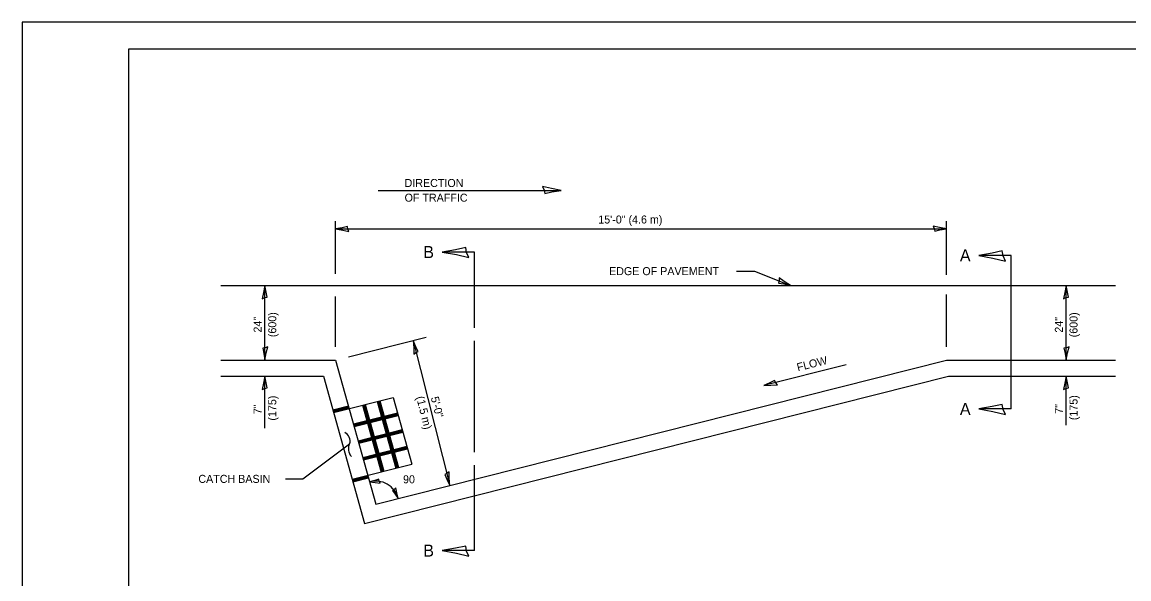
# Model space of a CAD drawing. Extents: x 99656 to 100336, y 99975 to 100415.
# Drawn here: x 99656 to 100070.9, y 100206.6 to 100415.2 of the extents above; entities that cross this region are included whole.
import ezdxf

# ---------------------------------------------------------------- set-up
doc = ezdxf.new("R2010")
doc.units = 0
for name, color, linetype in [('Design_PR_Back of Gutter or Curb line', 7, 'Continuous'), ('Design_PR_Roadway Dimensions', 7, 'Continuous'), ('Design_PR_Roadway Notes', 7, 'Continuous'), ('Level 43', 7, 'Continuous'), ('Level 52', 7, 'Continuous'), ('Sheets_50 Reference Boundary', 7, 'Continuous'), ('Sheets_General Details', 7, 'Continuous'), ('Sheets_Printer Plotting Border', 7, 'Continuous')]:
    doc.layers.add(name, color=color, linetype=linetype)

msp = doc.modelspace()

# ---------------------------------------------------------------- linework, layer by layer
at = {"layer": 'Design_PR_Back of Gutter or Curb line'}
for p, q in [((99730.5, 100316.6), (100065.83, 100316.6)), ((99730.5, 100288.6), (99773.5, 100288.6)), ((99773.5, 100288.6), (99788.5, 100234.6)), ((99788.5, 100234.6), (100002.5, 100288.6)), ((100002.5, 100288.6), (100065.83, 100288.6)), ((99730.5, 100282.6), (99768.94, 100282.6)), ((99768.94, 100282.6), (99784.29, 100227.35)), ((99784.29, 100227.35), (100003.25, 100282.6)), ((100003.25, 100282.6), (100065.83, 100282.6))]:
    msp.add_line(p, q, dxfattribs=at)
at = {"layer": 'Design_PR_Roadway Notes'}
for p, q in [((99789.4, 100352.2), (99858.09, 100352.2)), ((99825.59, 100329.09), (99813.43, 100329.09)), ((99825.59, 100300.68), (99825.59, 100329.09)), ((100026.72, 100327.81), (100014.56, 100327.81)), ((100026.72, 100270.29), (100026.72, 100327.81)), ((99923.73, 100321.93), (99930.49, 100321.93)), ((99930.49, 100321.93), (99943.99, 100316.6)), ((99825.59, 100254.09), (99825.59, 100295.81)), ((99964.9, 100286.86), (99933.98, 100279.06)), ((100026.72, 100270.29), (100014.56, 100270.29)), ((99761.23, 100244.08), (99778.75, 100257.28)), ((99825.59, 100217.22), (99825.59, 100249.23)), ((99754.7, 100244.08), (99761.23, 100244.08)), ((99825.59, 100217.22), (99813.43, 100217.22))]:
    msp.add_line(p, q, dxfattribs=at)
for points in [[(99851.1, 100353.67), (99851.67, 100352.32), (99851.89, 100351.03), (99854.6, 100351.6), (99858.1, 100352.2), (99854.36, 100352.88)], [(99823.42, 100327), (99822.61, 100328.92), (99822.3, 100330.76), (99818.43, 100329.96), (99813.43, 100329.09), (99818.76, 100328.12)], [(100024.56, 100325.72), (100023.75, 100327.64), (100023.43, 100329.49), (100019.56, 100328.68), (100014.56, 100327.81), (100019.9, 100326.84)], [(99939.72, 100319.41), (99939.75, 100318.36), (99939.55, 100317.45), (99941.5, 100317.12), (99943.99, 100316.6), (99941.68, 100318.03)], [(99939.09, 100279.27), (99938.46, 100280.11), (99938.08, 100280.96), (99936.3, 100280.1), (99933.98, 100279.06), (99936.69, 100279.25)], [(100024.56, 100268.2), (100023.75, 100270.12), (100023.43, 100271.96), (100019.56, 100271.16), (100014.56, 100270.29), (100019.9, 100269.32)], [(99823.42, 100215.12), (99822.61, 100217.05), (99822.3, 100218.89), (99818.43, 100218.08), (99813.43, 100217.22), (99818.76, 100216.25)]]:
    msp.add_lwpolyline(points, close=True, dxfattribs=at)
for centre, radius, start, end in [((99775.5, 100258.34), 3.41, 341.8026, 65.9888), ((99782.56, 100255.35), 4.27, 153.1652, 222.1679)]:
    msp.add_arc(centre, radius, start, end, dxfattribs=at)
at = {"layer": 'Level 43'}
for p, q in [((99773.5, 100320.93), (99773.5, 100340.64)), ((99773.5, 100337.78), (100002.5, 100337.78)), ((100002.5, 100320.52), (100002.5, 100340.64)), ((99746.99, 100288.6), (99746.99, 100316.6)), ((100047.38, 100288.6), (100047.38, 100316.6)), ((99773.5, 100293.6), (99773.5, 100312.42)), ((100002.5, 100293.6), (100002.5, 100313.23)), ((99778.35, 100289.83), (99807.41, 100297.15)), ((99802.57, 100295.94), (99816.27, 100241.61)), ((99746.99, 100263.03), (99746.99, 100282.6)), ((100047.38, 100264.2), (100047.38, 100282.6))]:
    msp.add_line(p, q, dxfattribs=at)
for points in [[(99778.5, 100336.73), (99778.09, 100337.69), (99777.94, 100338.62), (99776, 100338.21), (99773.5, 100337.78), (99776.17, 100337.29)], [(99997.5, 100338.83), (99997.91, 100337.87), (99998.07, 100336.94), (100000, 100337.35), (100002.5, 100337.78), (99999.84, 100338.27)], [(99745.95, 100311.6), (99746.91, 100312.01), (99747.83, 100312.17), (99747.43, 100314.1), (99746.99, 100316.6), (99746.51, 100313.93)], [(100046.34, 100311.6), (100047.3, 100312.01), (100048.22, 100312.17), (100047.82, 100314.1), (100047.38, 100316.6), (100046.9, 100313.93)], [(99802.77, 100290.83), (99803.61, 100291.46), (99804.46, 100291.84), (99803.6, 100293.62), (99802.57, 100295.94), (99802.75, 100293.23)], [(99748.04, 100293.6), (99747.08, 100293.2), (99746.16, 100293.04), (99746.56, 100291.1), (99746.99, 100288.6), (99747.48, 100291.27)], [(100048.43, 100293.6), (100047.47, 100293.2), (100046.55, 100293.04), (100046.95, 100291.1), (100047.38, 100288.6), (100047.87, 100291.27)], [(99745.95, 100277.61), (99746.91, 100278.01), (99747.83, 100278.17), (99747.43, 100280.1), (99746.99, 100282.6), (99746.51, 100279.94)], [(100046.34, 100277.61), (100047.3, 100278.01), (100048.22, 100278.17), (100047.82, 100280.1), (100047.38, 100282.6), (100046.9, 100279.94)], [(99816.06, 100246.71), (99815.23, 100246.08), (99814.37, 100245.7), (99815.24, 100243.92), (99816.27, 100241.61), (99816.09, 100244.31)], [(99790.24, 100242.5), (99789.85, 100243.24), (99789.65, 100243.96), (99788.14, 100243.49), (99786.18, 100242.95), (99788.34, 100242.77)], [(99796.03, 100240.72), (99795.46, 100240.1), (99794.84, 100239.69), (99795.77, 100238.41), (99796.9, 100236.72), (99796.38, 100238.83)]]:
    msp.add_lwpolyline(points, close=True, dxfattribs=at)
msp.add_arc((99788.5, 100234.6), 8.66, 14.162, 105.5241, dxfattribs=at)
at = {"layer": 'Level 52'}
for p, q in [((99772.72, 100268.98), (99795.05, 100274.61)), ((99795.05, 100274.61), (99802.01, 100249.56)), ((99772.48, 100269.94), (99778.28, 100271.41)), ((99772.49, 100269.91), (99778.29, 100271.37)), ((99772.5, 100269.87), (99778.3, 100271.33)), ((99772.51, 100269.83), (99778.31, 100271.29)), ((99772.52, 100269.79), (99778.32, 100271.25)), ((99772.53, 100269.75), (99778.33, 100271.22)), ((99772.54, 100269.72), (99778.34, 100271.18)), ((99772.55, 100269.67), (99778.34, 100271.14)), ((99772.56, 100269.64), (99778.36, 100271.1)), ((99772.57, 100269.6), (99778.37, 100271.06)), ((99772.58, 100269.56), (99778.37, 100271.02)), ((99772.59, 100269.52), (99778.39, 100270.98)), ((99772.6, 100269.48), (99778.4, 100270.95)), ((99772.61, 100269.44), (99778.4, 100270.9)), ((99772.62, 100269.4), (99778.42, 100270.87)), ((99772.63, 100269.36), (99778.42, 100270.83)), ((99772.64, 100269.33), (99778.43, 100270.79)), ((99772.64, 100269.28), (99778.45, 100270.75)), ((99772.66, 100269.25), (99778.45, 100270.71)), ((99772.67, 100269.21), (99778.46, 100270.68)), ((99772.67, 100269.17), (99778.48, 100270.63)), ((99772.69, 100269.13), (99778.48, 100270.6)), ((99772.7, 100269.09), (99778.49, 100270.56)), ((99772.7, 100269.06), (99778.51, 100270.52)), ((99772.72, 100269.01), (99778.51, 100270.48)), ((99783.57, 100271.7), (99790.53, 100246.65)), ((99783.61, 100271.71), (99790.57, 100246.66)), ((99783.65, 100271.72), (99790.61, 100246.67)), ((99783.68, 100271.73), (99790.64, 100246.68)), ((99783.72, 100271.74), (99790.69, 100246.69)), ((99783.76, 100271.76), (99790.72, 100246.71)), ((99783.8, 100271.76), (99790.76, 100246.71)), ((99783.84, 100271.77), (99790.8, 100246.72)), ((99783.88, 100271.79), (99790.84, 100246.74)), ((99783.91, 100271.8), (99790.88, 100246.75)), ((99783.95, 100271.81), (99790.91, 100246.76)), ((99783.99, 100271.82), (99790.96, 100246.77)), ((99784.03, 100271.83), (99790.99, 100246.78)), ((99784.05, 100271.83), (99791.01, 100246.78)), ((99784.07, 100271.84), (99791.03, 100246.79)), ((99784.11, 100271.85), (99791.07, 100246.8)), ((99784.15, 100271.86), (99791.11, 100246.81)), ((99784.18, 100271.87), (99791.15, 100246.82)), ((99784.22, 100271.88), (99791.18, 100246.83)), ((99784.26, 100271.89), (99791.23, 100246.84)), ((99784.3, 100271.91), (99791.26, 100246.86)), ((99784.34, 100271.91), (99791.3, 100246.86)), ((99784.38, 100271.92), (99791.34, 100246.87)), ((99784.42, 100271.94), (99791.38, 100246.89)), ((99784.45, 100271.95), (99791.42, 100246.9)), ((99784.49, 100271.96), (99791.45, 100246.91)), ((99784.53, 100271.97), (99791.5, 100246.92)), ((99789.07, 100273.09), (99796.03, 100248.04)), ((99789.11, 100273.1), (99796.07, 100248.05)), ((99789.15, 100273.11), (99796.11, 100248.06)), ((99789.19, 100273.12), (99796.15, 100248.07)), ((99789.22, 100273.13), (99796.19, 100248.08)), ((99789.26, 100273.14), (99796.22, 100248.09)), ((99789.3, 100273.15), (99796.27, 100248.1)), ((99789.34, 100273.17), (99796.3, 100248.11)), ((99789.38, 100273.18), (99796.34, 100248.12)), ((99789.41, 100273.18), (99796.38, 100248.13)), ((99789.46, 100273.2), (99796.42, 100248.15)), ((99789.49, 100273.21), (99796.46, 100248.16)), ((99789.53, 100273.22), (99796.49, 100248.16)), ((99789.55, 100273.23), (99796.51, 100248.17)), ((99789.57, 100273.23), (99796.54, 100248.18)), ((99789.61, 100273.24), (99796.57, 100248.19)), ((99789.65, 100273.25), (99796.61, 100248.2)), ((99789.68, 100273.26), (99796.65, 100248.21)), ((99789.73, 100273.27), (99796.69, 100248.22)), ((99789.76, 100273.28), (99796.73, 100248.23)), ((99789.8, 100273.29), (99796.76, 100248.24)), ((99789.84, 100273.3), (99796.8, 100248.25)), ((99789.88, 100273.32), (99796.84, 100248.26)), ((99789.92, 100273.33), (99796.88, 100248.27)), ((99789.95, 100273.33), (99796.92, 100248.28)), ((99790, 100273.35), (99796.96, 100248.3)), ((99790.03, 100273.36), (99797, 100248.31)), ((99780.16, 100264.66), (99796.67, 100268.83)), ((99780.17, 100264.63), (99796.68, 100268.79)), ((99780.19, 100264.59), (99796.69, 100268.76)), ((99780.19, 100264.55), (99796.7, 100268.71)), ((99780.2, 100264.51), (99796.71, 100268.68)), ((99780.21, 100264.47), (99796.72, 100268.64)), ((99780.22, 100264.44), (99796.73, 100268.6)), ((99780.23, 100264.39), (99796.74, 100268.56)), ((99780.24, 100264.36), (99796.75, 100268.52)), ((99780.25, 100264.32), (99796.76, 100268.48)), ((99780.26, 100264.28), (99796.77, 100268.44)), ((99780.27, 100264.24), (99796.78, 100268.41)), ((99780.28, 100264.2), (99796.79, 100268.37)), ((99780.29, 100264.18), (99796.79, 100268.35)), ((99780.29, 100264.16), (99796.8, 100268.33)), ((99780.3, 100264.12), (99796.81, 100268.29)), ((99780.31, 100264.08), (99796.82, 100268.25)), ((99780.32, 100264.05), (99796.83, 100268.21)), ((99780.33, 100264), (99796.84, 100268.17)), ((99780.34, 100263.97), (99796.85, 100268.13)), ((99780.35, 100263.93), (99796.86, 100268.1)), ((99780.36, 100263.89), (99796.87, 100268.05)), ((99780.37, 100263.85), (99796.88, 100268.02)), ((99780.38, 100263.81), (99796.89, 100267.98)), ((99780.39, 100263.78), (99796.9, 100267.94)), ((99780.4, 100263.73), (99796.91, 100267.9)), ((99780.41, 100263.7), (99796.91, 100267.86)), ((99781.9, 100258.4), (99798.41, 100262.57)), ((99781.91, 100258.36), (99798.43, 100262.53)), ((99781.93, 100258.32), (99798.43, 100262.49)), ((99781.93, 100258.29), (99798.44, 100262.46)), ((99781.94, 100258.24), (99798.46, 100262.41)), ((99781.95, 100258.21), (99798.46, 100262.38)), ((99781.96, 100258.17), (99798.47, 100262.34)), ((99781.97, 100258.13), (99798.48, 100262.3)), ((99781.98, 100258.09), (99798.49, 100262.26)), ((99781.99, 100258.05), (99798.5, 100262.22)), ((99782, 100258.02), (99798.51, 100262.18)), ((99782.01, 100257.97), (99798.52, 100262.14)), ((99782.02, 100257.94), (99798.53, 100262.1)), ((99782.03, 100257.92), (99798.53, 100262.08)), ((99782.03, 100257.9), (99798.54, 100262.07)), ((99782.04, 100257.86), (99798.55, 100262.03)), ((99782.05, 100257.82), (99798.56, 100261.99)), ((99782.06, 100257.78), (99798.57, 100261.95)), ((99782.07, 100257.74), (99798.58, 100261.91)), ((99782.08, 100257.7), (99798.59, 100261.87)), ((99782.09, 100257.67), (99798.6, 100261.83)), ((99782.1, 100257.63), (99798.61, 100261.8)), ((99782.11, 100257.59), (99798.62, 100261.75)), ((99782.12, 100257.55), (99798.63, 100261.72)), ((99782.13, 100257.51), (99798.64, 100261.68)), ((99782.14, 100257.47), (99798.65, 100261.64)), ((99782.15, 100257.43), (99798.66, 100261.6)), ((99783.64, 100252.14), (99800.15, 100256.31)), ((99783.65, 100252.1), (99800.17, 100256.27)), ((99783.67, 100252.06), (99800.17, 100256.23)), ((99783.67, 100252.02), (99800.18, 100256.19)), ((99783.68, 100251.98), (99800.2, 100256.15)), ((99783.69, 100251.94), (99800.2, 100256.11)), ((99783.7, 100251.91), (99800.21, 100256.07)), ((99783.71, 100251.87), (99800.22, 100256.04)), ((99783.72, 100251.83), (99800.23, 100255.99)), ((99783.73, 100251.79), (99800.24, 100255.96)), ((99783.74, 100251.75), (99800.25, 100255.92)), ((99783.75, 100251.71), (99800.26, 100255.88)), ((99783.76, 100251.67), (99800.27, 100255.84)), ((99783.77, 100251.66), (99800.27, 100255.82)), ((99783.77, 100251.63), (99800.28, 100255.8)), ((99783.78, 100251.6), (99800.29, 100255.77)), ((99783.79, 100251.55), (99800.3, 100255.72)), ((99783.8, 100251.52), (99800.31, 100255.69)), ((99783.81, 100251.48), (99800.32, 100255.65)), ((99783.82, 100251.44), (99800.33, 100255.61)), ((99783.83, 100251.4), (99800.34, 100255.57)), ((99783.84, 100251.36), (99800.35, 100255.53)), ((99783.85, 100251.33), (99800.36, 100255.49)), ((99783.86, 100251.28), (99800.37, 100255.45)), ((99783.87, 100251.25), (99800.38, 100255.41)), ((99783.88, 100251.21), (99800.39, 100255.38)), ((99783.89, 100251.17), (99800.4, 100255.34)), ((99783.89, 100251.17), (99800.4, 100255.33)), ((99779.68, 100243.93), (99802.01, 100249.56)), ((99779.69, 100243.89), (99785.54, 100245.36)), ((99779.71, 100243.85), (99785.55, 100245.32)), ((99779.71, 100243.81), (99785.56, 100245.28)), ((99779.72, 100243.77), (99785.57, 100245.24)), ((99779.73, 100243.73), (99785.57, 100245.21)), ((99779.74, 100243.69), (99785.59, 100245.16)), ((99779.75, 100243.65), (99785.6, 100245.13)), ((99779.76, 100243.62), (99785.6, 100245.09)), ((99779.77, 100243.57), (99785.62, 100245.05)), ((99779.78, 100243.54), (99785.63, 100245.01)), ((99779.79, 100243.5), (99785.63, 100244.97)), ((99779.8, 100243.46), (99785.65, 100244.94)), ((99779.81, 100243.42), (99785.65, 100244.89)), ((99779.82, 100243.38), (99785.66, 100244.86)), ((99779.83, 100243.35), (99785.68, 100244.82)), ((99779.84, 100243.3), (99785.68, 100244.78)), ((99779.85, 100243.27), (99785.69, 100244.74)), ((99779.86, 100243.23), (99785.71, 100244.7)), ((99779.87, 100243.19), (99785.71, 100244.66)), ((99779.88, 100243.15), (99785.72, 100244.62)), ((99779.89, 100243.11), (99785.73, 100244.59)), ((99779.9, 100243.07), (99785.74, 100244.55)), ((99779.91, 100243.03), (99785.75, 100244.51)), ((99779.92, 100242.99), (99785.76, 100244.47)), ((99779.93, 100242.96), (99785.77, 100244.43))]:
    msp.add_line(p, q, dxfattribs=at)
at = {"layer": 'Sheets_50 Reference Boundary'}
msp.add_lwpolyline([(99695.96, 100405.23), (100325.96, 100405.23), (100325.96, 100005.23), (99695.96, 100005.23)], close=True, dxfattribs=at)
at = {"layer": 'Sheets_General Details'}
for p, q in [((99655.96, 100415.23), (99655.96, 99975.23)), ((100335.96, 100415.23), (99655.96, 100415.23))]:
    msp.add_line(p, q, dxfattribs=at)
msp.add_lwpolyline([(99695.96, 100405.23), (100325.96, 100405.23), (100325.96, 99985.23), (99695.96, 99985.23)], close=True, dxfattribs=at)
at = {"layer": 'Sheets_Printer Plotting Border'}
msp.add_lwpolyline([(99655.96, 99975.23), (100335.96, 99975.23), (100335.96, 100415.23), (99655.96, 100415.23)], close=True, dxfattribs=at)

# ---------------------------------------------------------------- texts
at = {"layer": 'Design_PR_Roadway Dimensions'}
for s, p in [('15\'-0" (4.6 m)', (99871.96, 100339.78)), ('90', (99798.76, 100242.43))]:
    msp.add_text(s, height=3, dxfattribs=at).set_placement(p)
for s, rotation, p in [('24"', 90, (99745.74, 100298.93)), ('(600)', 90, (99751.24, 100297.19)), ('24"', 90, (100046.13, 100298.87)), ('(600)', 90, (100051.63, 100297.14)), ('(175)', 90, (99751.24, 100265.92)), ('(1.5 m)', 284.1578, (99803.67, 100274.71)), ('5\'-0"', 284.1578, (99809.13, 100274.54)), ('(175)', 90, (100051.63, 100266.09)), ('7"', 90, (99745.74, 100268.32)), ('7"', 90, (100046.13, 100268.49))]:
    msp.add_text(s, height=3, rotation=rotation, dxfattribs=at).set_placement(p)
at = {"layer": 'Design_PR_Roadway Notes'}
for s, height, p in [('DIRECTION', 3, (99799.34, 100353.46)), ('OF TRAFFIC', 3, (99799.34, 100347.96)), ('B', 4.5, (99806.35, 100326.84)), ('A', 4.5, (100007.52, 100325.57)), ('EDGE OF PAVEMENT', 3, (99876, 100320.43)), ('A', 4.5, (100007.52, 100268.04)), ('CATCH BASIN', 3, (99722.04, 100242.59)), ('B', 4.5, (99806.35, 100214.97))]:
    msp.add_text(s, height=height, dxfattribs=at).set_placement(p)
msp.add_text('FLOW', height=3, rotation=14.1618, dxfattribs=at).set_placement((99946.81, 100284.37))

doc.saveas('drawing.dxf')
